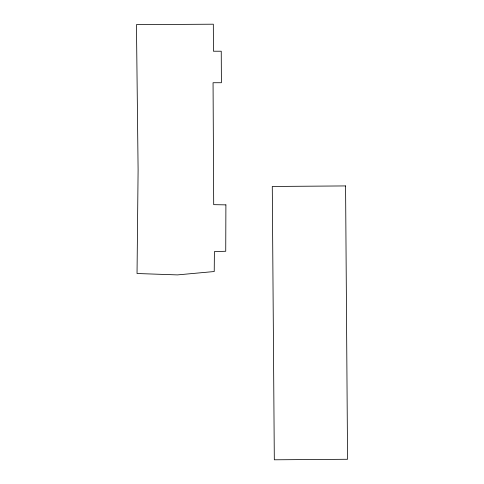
<?xml version="1.0" encoding="UTF-8"?>
<svg xmlns="http://www.w3.org/2000/svg" width="484" height="484" viewBox="0 0 484 484"><rect width="100%" height="100%" fill="white"/><g stroke="black" fill="none" stroke-linecap="round" stroke-linejoin="round"><path stroke-width="0.73" d="M225.895 204.871L225.738 251.256L214.394 251.632L214.231 271.53L177.477 274.9L137.032 273.514L138.103 170.041L136.446 24.63L213.323 24.2L213.432 51.219L221.242 51.219L221.4 82.728L213.057 82.728L213.698 204.659L225.895 204.871M345.576 185.929L272.28 186.467L274.313 459.8L347.554 459.268L345.576 185.929"/></g></svg>
